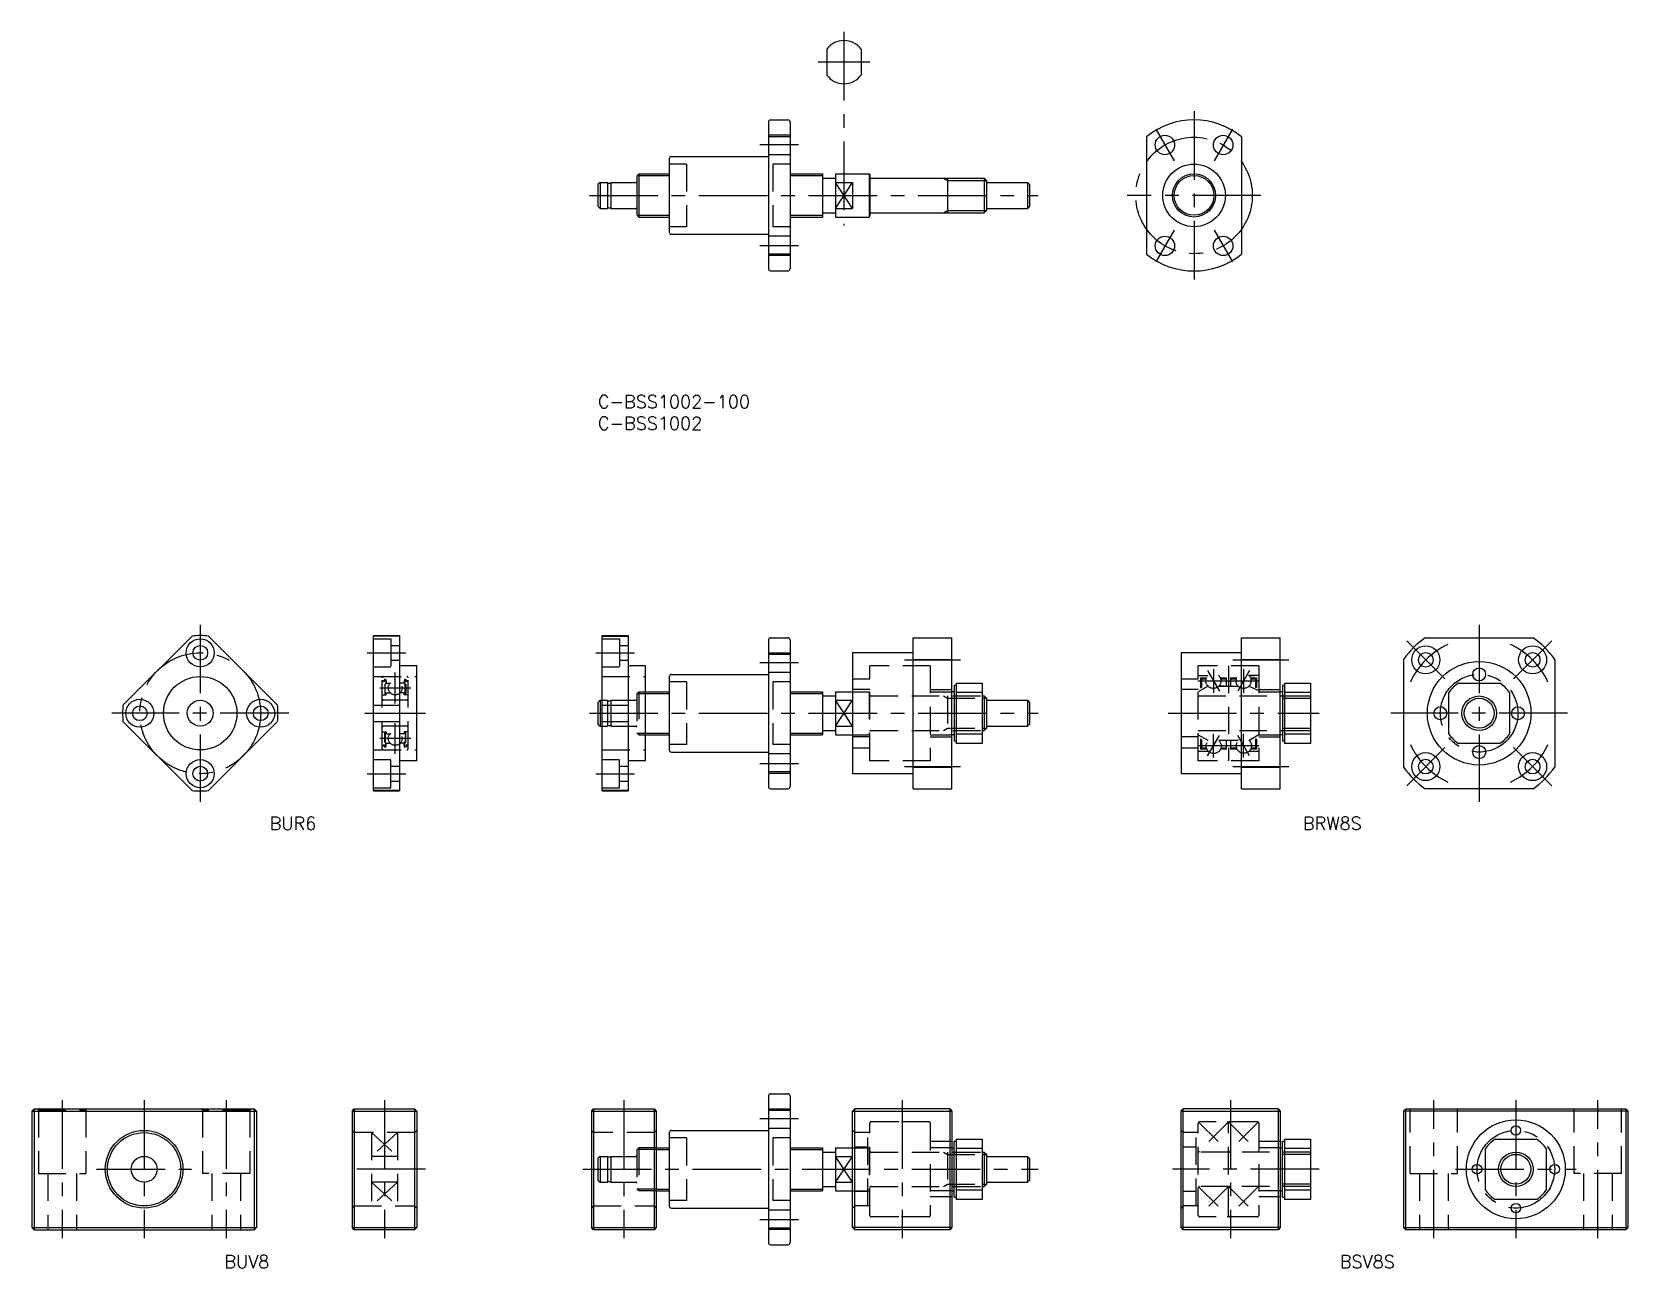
# Model space of a CAD drawing. Extents: x -131 to 239, y -202 to 84.
import ezdxf

# ---------------------------------------------------------------- set-up
doc = ezdxf.new("R2010")
doc.units = 0
doc.header["$LTSCALE"] = 0.5
doc.linetypes.add('CENTER', pattern=[50.8, 31.75, -6.35, 6.35, -6.35])
doc.linetypes.add('DASHED', pattern=[19.05, 12.7, -6.35])
doc.layers.get('0').update_dxf_attribs({"linetype": 'CONTINUOUS'})
doc.layers.add('CENTER', color=1, linetype='CENTER')
doc.styles.get("Standard").update_dxf_attribs({"font": 'txt.shx', "height": 3, "bigfont": 'bigfont.shx'})

# ---------------------------------------------------------------- blocks, each defined once
blk = doc.blocks.new('*U33')
at = {"color": 7, "linetype": 'CONTINUOUS'}
blk.add_text('C-BSS1002-100', height=3, dxfattribs=at).set_placement((0, -3))
blk = doc.blocks.new('*U34')
at = {"color": 7, "linetype": 'CONTINUOUS'}
blk.add_text('C-BSS1002', height=3, dxfattribs=at).set_placement((0, -8))
blk = doc.blocks.new('*U35')
at = {"color": 7, "linetype": 'CONTINUOUS'}
blk.add_text('BUR6', height=3, dxfattribs=at).set_placement((-76.06, -100.74))
blk = doc.blocks.new('*U36')
at = {"color": 7, "linetype": 'CONTINUOUS'}
blk.add_text('BRW8S', height=3, dxfattribs=at).set_placement((163.34, -100.74))
blk = doc.blocks.new('*U37')
at = {"color": 7, "linetype": 'CONTINUOUS'}
blk.add_text('BUV8', height=3, dxfattribs=at).set_placement((-86.56, -202.28))
blk = doc.blocks.new('*U38')
at = {"color": 7, "linetype": 'CONTINUOUS'}
blk.add_text('BSV8S', height=3, dxfattribs=at).set_placement((171.89, -202.28))

msp = doc.modelspace()

# ---------------------------------------------------------------- linework, layer by layer
at = {"color": 7, "linetype": 'CONTINUOUS'}
for p, q in [((53, 80.2), (53, 74.2)), ((61, 80.2), (61, 74.2)), ((39.5, 63.3), (39.5, 29.3)), ((40, 63.8), (44, 63.8)), ((44.5, 63.3), (44.5, 29.3)), ((44.5, 59.91), (39.5, 59.91)), ((127.11, 59.91), (127.11, 32.69)), ((149.11, 59.91), (149.11, 32.69)), ((16.5, 54.8), (16.5, 37.8)), ((17, 55.3), (39.5, 55.3)), ((0.5, 49.3), (0, 48.8)), ((0, 48.8), (0, 43.8)), ((0.5, 49.3), (2.2, 49.3)), ((0.5, 49.3), (0.5, 43.3)), ((2.2, 49.3), (2.2, 43.3)), ((2.2, 49.15), (3, 49.15)), ((3, 49.3), (8.8, 49.3)), ((3, 49.3), (3, 43.3)), ((9.5, 51.3), (9, 50.8)), ((9, 50.8), (9, 41.8)), ((9.5, 51.3), (16.5, 51.3)), ((9.5, 51.3), (9.5, 41.3)), ((44.5, 51.3), (52, 51.3)), ((52, 51.3), (52, 41.3)), ((52, 50.3), (55, 50.3)), ((55, 51.3), (62.8, 51.3)), ((55, 51.3), (55, 41.3)), ((55, 49.3), (59, 49.3)), ((59, 49.3), (59, 43.3)), ((62.8, 51.3), (62.8, 41.3)), ((62.8, 51.3), (63, 51.1)), ((63, 51.1), (63, 41.5)), ((63.2, 50.3), (89.5, 50.3)), ((81, 50.3), (81, 42.3)), ((89.5, 50.3), (90, 49.8)), ((89.5, 50.3), (89.5, 42.3)), ((90, 49.8), (90, 42.8)), ((90, 49.3), (99.5, 49.3)), ((99.5, 49.3), (99.5, 43.3)), ((99.5, 49.3), (100, 48.8)), ((100, 48.8), (100, 43.8)), ((0, 43.8), (0.5, 43.3)), ((0.5, 43.3), (2.2, 43.3)), ((2.2, 43.45), (3, 43.45)), ((3, 43.3), (8.8, 43.3)), ((9, 41.8), (9.5, 41.3)), ((9.5, 41.3), (16.5, 41.3)), ((44.5, 41.3), (52, 41.3)), ((52, 42.3), (55, 42.3)), ((55, 43.3), (59, 43.3)), ((55, 41.3), (62.8, 41.3)), ((62.8, 41.3), (63, 41.5)), ((63.2, 42.3), (89.5, 42.3)), ((90, 42.8), (89.5, 42.3)), ((90, 43.3), (99.5, 43.3)), ((100, 43.8), (99.5, 43.3)), ((17, 37.3), (39.5, 37.3)), ((44.5, 32.69), (39.5, 32.69)), ((40, 28.8), (44, 28.8)), ((-94.05, -55.8), (-110.05, -71.8)), ((-90.25, -55.8), (-74.25, -71.8)), ((-51.98, -91.7), (-51.98, -55.7)), ((-51.98, -55.7), (-45.98, -55.7)), ((-45.98, -55.8), (-51.98, -55.8)), ((-45.98, -55.7), (-45.98, -91.7)), ((1, -91.7), (1, -55.7)), ((1, -55.7), (7, -55.7)), ((1, -55.8), (7, -55.8)), ((1, -55.8), (7, -55.8)), ((7, -55.7), (7, -91.7)), ((39.5, -56.7), (39.5, -90.7)), ((40, -56.2), (44, -56.2)), ((44.5, -56.7), (44.5, -90.7)), ((73, -91.2), (73, -56.2)), ((73, -56.2), (82, -56.2)), ((82, -91.2), (82, -56.2)), ((149.09, -91.2), (149.09, -56.2)), ((149.09, -56.2), (158.09, -56.2)), ((158.09, -91.2), (158.09, -56.2)), ((191.68, -56.2), (216.66, -56.2)), ((-41.98, -62.7), (-45.98, -62.7)), ((-41.98, -84.7), (-41.98, -62.7)), ((11, -62.7), (7, -62.7)), ((11, -84.7), (11, -62.7)), ((44.5, -60.09), (39.5, -60.09)), ((73, -59.7), (59, -59.7)), ((59, -59.7), (59, -87.7)), ((73, -61.21), (82, -61.21)), ((149.09, -59.7), (135.09, -59.7)), ((135.09, -59.7), (135.09, -87.7)), ((149.09, -61.21), (158.09, -61.21)), ((186.67, -61.21), (186.67, -86.19)), ((221.67, -61.21), (221.67, -86.19)), ((16.5, -65.2), (16.5, -82.2)), ((17, -64.7), (39.5, -64.7)), ((11, -68.7), (16.5, -68.7)), ((44.5, -68.7), (52, -68.7)), ((52, -68.7), (52, -78.7)), ((52, -69.7), (55, -69.7)), ((55, -68.7), (59, -68.7)), ((55, -68.7), (55, -78.7)), ((82.5, -68.7), (82, -68.7)), ((82.5, -67.2), (82.5, -80.2)), ((82.5, -67.2), (83, -67.2)), ((83, -66.7), (83, -80.7)), ((83, -66.7), (89, -66.7)), ((89, -68.88), (83, -68.88)), ((89, -66.7), (89, -80.7)), ((89, -69.7), (89.5, -69.7)), ((89.5, -69.7), (90, -70.2)), ((89.5, -69.7), (89.5, -77.7)), ((90, -70.2), (90, -77.2)), ((158.59, -68.7), (158.09, -68.7)), ((158.59, -67.2), (158.59, -80.2)), ((158.59, -67.2), (159.09, -67.2)), ((159.09, -66.7), (165.09, -66.7)), ((159.09, -66.7), (159.09, -80.7)), ((165.09, -68.88), (159.09, -68.88)), ((165.09, -66.7), (165.09, -80.7)), ((197.17, -78.52), (197.17, -68.88)), ((199.35, -66.7), (209, -66.7)), ((211.17, -68.88), (211.17, -78.52)), ((-51.98, -71.8), (-45.98, -71.8)), ((0.5, -70.7), (0, -71.2)), ((0, -71.2), (0, -76.2)), ((0.5, -70.7), (1, -70.7)), ((0.5, -70.7), (0.5, -76.7)), ((1, -71.8), (7, -71.8)), ((55, -70.7), (59, -70.7)), ((90, -70.7), (99.5, -70.7)), ((99.5, -70.7), (99.5, -76.7)), ((99.5, -70.7), (100, -71.2)), ((100, -71.2), (100, -76.2)), ((-94.05, -91.6), (-110.05, -75.6)), ((-74.25, -75.6), (-90.25, -91.6)), ((-51.98, -75.6), (-45.98, -75.6)), ((0, -76.2), (0.5, -76.7)), ((0.5, -76.7), (1, -76.7)), ((1, -75.6), (7, -75.6)), ((55, -76.7), (59, -76.7)), ((90, -77.2), (89.5, -77.7)), ((90, -76.7), (99.5, -76.7)), ((100, -76.2), (99.5, -76.7)), ((11, -78.7), (16.5, -78.7)), ((44.5, -78.7), (52, -78.7)), ((52, -77.7), (55, -77.7)), ((55, -78.7), (59, -78.7)), ((82.5, -78.7), (82, -78.7)), ((83, -80.2), (82.5, -80.2)), ((89, -78.52), (83, -78.52)), ((89, -80.7), (83, -80.7)), ((89, -77.7), (89.5, -77.7)), ((158.59, -78.7), (158.09, -78.7)), ((159.09, -80.2), (158.59, -80.2)), ((165.09, -78.52), (159.09, -78.52)), ((165.09, -80.7), (159.09, -80.7)), ((209, -80.7), (199.35, -80.7)), ((-41.98, -84.7), (-45.98, -84.7)), ((11, -84.7), (7, -84.7)), ((17, -82.7), (39.5, -82.7)), ((44.5, -87.31), (39.5, -87.31)), ((73, -87.7), (59, -87.7)), ((73, -86.19), (82, -86.19)), ((149.09, -87.7), (135.09, -87.7)), ((149.09, -86.19), (158.09, -86.19)), ((-45.98, -91.6), (-51.98, -91.6)), ((-51.98, -91.7), (-45.98, -91.7)), ((1, -91.6), (7, -91.6)), ((7, -91.6), (1, -91.6)), ((1, -91.7), (7, -91.7)), ((40, -91.2), (44, -91.2)), ((73, -91.2), (82, -91.2)), ((149.09, -91.2), (158.09, -91.2)), ((216.66, -91.2), (191.68, -91.2)), ((39.5, -162.38), (39.5, -196.38)), ((40, -161.88), (44, -161.88)), ((44.5, -162.38), (44.5, -196.38)), ((-130.65, -165.38), (-131.15, -165.88)), ((-131.15, -165.88), (-131.15, -192.88)), ((-131.15, -165.88), (-79.15, -165.88)), ((-130.65, -165.38), (-79.65, -165.38)), ((-130.65, -165.38), (-130.65, -193.38)), ((-79.65, -165.38), (-79.15, -165.88)), ((-79.65, -165.38), (-79.65, -193.38)), ((-79.15, -165.88), (-79.15, -192.88)), ((-56.98, -165.88), (-56.48, -165.38)), ((-56.98, -165.88), (-56.98, -192.88)), ((-56.98, -165.88), (-41.98, -165.88)), ((-56.48, -165.38), (-42.48, -165.38)), ((-56.48, -165.38), (-56.48, -193.38)), ((-42.48, -165.38), (-41.98, -165.88)), ((-42.48, -165.38), (-42.48, -193.38)), ((-41.98, -165.88), (-41.98, -192.88)), ((-1.5, -165.88), (-1, -165.38)), ((-1.5, -165.88), (-1.5, -192.88)), ((-1.5, -165.88), (13.5, -165.88)), ((-1, -165.38), (13, -165.38)), ((-1, -165.38), (-1, -193.38)), ((13, -165.38), (13.5, -165.88)), ((13, -165.38), (13, -193.38)), ((13.5, -165.88), (13.5, -192.88)), ((44.5, -165.77), (39.5, -165.77)), ((59, -165.88), (59.5, -165.38)), ((59, -192.88), (59, -165.88)), ((59, -165.88), (82, -165.88)), ((81.5, -165.38), (59.5, -165.38)), ((59.5, -193.38), (59.5, -165.38)), ((81.5, -165.38), (82, -165.88)), ((81.5, -165.38), (81.5, -193.38)), ((82, -165.88), (82, -192.88)), ((135.09, -165.88), (135.59, -165.38)), ((135.09, -192.88), (135.09, -165.88)), ((135.09, -165.88), (158.09, -165.88)), ((157.59, -165.38), (135.59, -165.38)), ((135.59, -193.38), (135.59, -165.38)), ((157.59, -165.38), (158.09, -165.88)), ((157.59, -165.38), (157.59, -193.38)), ((158.09, -165.88), (158.09, -192.88)), ((186.67, -165.88), (187.17, -165.38)), ((238.67, -165.88), (186.67, -165.88)), ((186.67, -165.88), (186.67, -192.88)), ((187.17, -165.38), (238.17, -165.38)), ((187.17, -193.38), (187.17, -165.38)), ((238.17, -165.38), (238.17, -193.38)), ((238.67, -165.88), (238.17, -165.38)), ((238.67, -192.88), (238.67, -165.88)), ((16.5, -170.88), (16.5, -187.88)), ((17, -170.38), (39.5, -170.38)), ((82.5, -185.88), (82.5, -172.88)), ((82.5, -172.88), (83, -172.88)), ((83, -172.38), (89, -172.38)), ((83, -172.38), (83, -186.38)), ((89, -172.38), (89, -186.38)), ((158.59, -185.88), (158.59, -172.88)), ((158.59, -172.88), (159.09, -172.88)), ((159.09, -172.38), (165.09, -172.38)), ((159.09, -172.38), (159.09, -186.38)), ((165.09, -172.38), (165.09, -186.38)), ((207.85, -172.38), (217.5, -172.38)), ((13.5, -174.38), (16.5, -174.38)), ((44.5, -174.38), (52, -174.38)), ((52, -174.38), (52, -184.38)), ((52, -175.38), (55, -175.38)), ((55, -174.38), (59, -174.38)), ((55, -174.38), (55, -184.38)), ((55, -176.38), (59, -176.38)), ((82, -174.38), (82.5, -174.38)), ((89, -174.56), (83, -174.56)), ((89, -175.38), (89.5, -175.38)), ((89.5, -175.38), (90, -175.88)), ((89.5, -175.38), (89.5, -183.38)), ((90, -175.88), (90, -182.88)), ((90, -176.38), (99.5, -176.38)), ((99.5, -176.38), (99.5, -182.38)), ((99.5, -176.38), (100, -176.88)), ((100, -176.88), (100, -181.88)), ((158.09, -174.38), (158.59, -174.38)), ((165.09, -174.56), (159.09, -174.56)), ((205.67, -184.21), (205.67, -174.56)), ((219.67, -174.56), (219.67, -184.21)), ((13.5, -184.38), (16.5, -184.38)), ((44.5, -184.38), (52, -184.38)), ((52, -183.38), (55, -183.38)), ((55, -182.38), (59, -182.38)), ((55, -184.38), (59, -184.38)), ((82, -184.38), (82.5, -184.38)), ((89, -184.21), (83, -184.21)), ((89, -183.38), (89.5, -183.38)), ((90, -182.88), (89.5, -183.38)), ((90, -182.38), (99.5, -182.38)), ((100, -181.88), (99.5, -182.38)), ((158.09, -184.38), (158.59, -184.38)), ((165.09, -184.21), (159.09, -184.21)), ((17, -188.38), (39.5, -188.38)), ((82.5, -185.88), (83, -185.88)), ((89, -186.38), (83, -186.38)), ((158.59, -185.88), (159.09, -185.88)), ((165.09, -186.38), (159.09, -186.38)), ((217.5, -186.38), (207.85, -186.38)), ((-131.15, -192.88), (-130.65, -193.38)), ((-131.15, -192.88), (-79.15, -192.88)), ((-130.65, -193.38), (-79.65, -193.38)), ((-79.15, -192.88), (-79.65, -193.38)), ((-56.48, -193.38), (-56.98, -192.88)), ((-56.98, -192.88), (-41.98, -192.88)), ((-42.48, -193.38), (-56.48, -193.38)), ((-41.98, -192.88), (-42.48, -193.38)), ((-1, -193.38), (-1.5, -192.88)), ((-1.5, -192.88), (13.5, -192.88)), ((13, -193.38), (-1, -193.38)), ((13.5, -192.88), (13, -193.38)), ((44.5, -193), (39.5, -193)), ((59.5, -193.38), (59, -192.88)), ((82, -192.88), (59, -192.88)), ((81.5, -193.38), (59.5, -193.38)), ((82, -192.88), (81.5, -193.38)), ((135.59, -193.38), (135.09, -192.88)), ((158.09, -192.88), (135.09, -192.88)), ((157.59, -193.38), (135.59, -193.38)), ((158.09, -192.88), (157.59, -193.38)), ((186.67, -192.88), (238.67, -192.88)), ((186.67, -192.88), (187.17, -193.38)), ((238.17, -193.38), (187.17, -193.38)), ((238.17, -193.38), (238.67, -192.88)), ((40, -196.88), (44, -196.88))]:
    msp.add_line(p, q, dxfattribs=at)
at = {"color": 3, "linetype": 'DASHED'}
for p, q in [((44.5, 60.24), (39.5, 60.24)), ((44.5, 55.74), (39.5, 55.74)), ((20.5, 53.55), (16.5, 53.55)), ((20.5, 53.55), (20.5, 39.05)), ((44.5, 53.55), (40.5, 53.55)), ((40.5, 53.55), (40.5, 39.05)), ((20.5, 39.05), (16.5, 39.05)), ((44.5, 39.05), (40.5, 39.05)), ((44.5, 36.86), (39.5, 36.86)), ((44.5, 32.36), (39.5, 32.36)), ((-51.98, -56.45), (-47.98, -56.45)), ((-47.98, -56.45), (-47.98, -62.95)), ((-47.98, -58), (-45.98, -58)), ((1, -56.45), (5, -56.45)), ((5, -56.45), (5, -62.95)), ((5, -58), (7, -58)), ((-47.98, -61.4), (-45.98, -61.4)), ((5, -61.4), (7, -61.4)), ((44.5, -59.76), (39.5, -59.76)), ((63, -84.7), (63, -62.7)), ((77, -62.7), (63, -62.7)), ((77, -62.7), (77, -84.7)), ((139.09, -84.7), (139.09, -62.7)), ((153.09, -62.7), (139.09, -62.7)), ((146.09, -62.7), (146.09, -84.7)), ((146.09, -62.7), (146.09, -84.7)), ((153.09, -62.7), (153.09, -84.7)), ((-51.98, -62.95), (-47.98, -62.95)), ((-51.98, -65.2), (-41.98, -65.2)), ((-49.98, -81.9), (-49.98, -65.5)), ((-49.98, -66.1), (-49.88, -66.2)), ((-49.88, -66.2), (-49.66, -66.2)), ((-49.66, -66.2), (-49.56, -66.03)), ((-49.62, -66.37), (-49.51, -66.43)), ((-49.55, -66.26), (-49.45, -66.09)), ((-49.45, -66.32), (-49.55, -66.26)), ((-49.51, -66.43), (-49.45, -66.32)), ((-49.16, -66.17), (-49.16, -66.75)), ((-49.04, -66.17), (-49.04, -66.8)), ((-44.92, -66.17), (-44.92, -66.8)), ((-44.79, -66.17), (-44.79, -66.75)), ((-44.51, -66.32), (-44.4, -66.26)), ((-44.45, -66.43), (-44.51, -66.32)), ((-44.4, -66.26), (-44.5, -66.09)), ((-44.34, -66.37), (-44.45, -66.43)), ((-44.29, -66.2), (-44.39, -66.03)), ((-44.08, -66.2), (-44.29, -66.2)), ((-43.98, -66.1), (-44.08, -66.2)), ((-43.98, -81.9), (-43.98, -65.5)), ((1, -62.95), (5, -62.95)), ((1, -65.2), (11, -65.2)), ((20.5, -66.45), (16.5, -66.45)), ((20.5, -66.45), (20.5, -80.95)), ((44.5, -64.26), (39.5, -64.26)), ((44.5, -66.45), (40.5, -66.45)), ((40.5, -66.45), (40.5, -80.95)), ((59, -65.7), (63, -65.7)), ((135.09, -65.7), (139.09, -65.7)), ((139.09, -64.95), (141.37, -64.95)), ((139.59, -65.47), (139.59, -67.7)), ((139.59, -65.47), (141, -65.47)), ((139.59, -65.47), (141, -65.47)), ((139.84, -65.71), (139.84, -67.7)), ((139.84, -65.71), (140.91, -65.71)), ((141.01, -65.46), (141.05, -65.46)), ((144.18, -65.47), (145.59, -65.47)), ((144.27, -65.72), (145.59, -65.72)), ((145.59, -65.47), (145.59, -67.45)), ((146.59, -65.47), (146.59, -67.45)), ((146.59, -65.47), (148, -65.47)), ((146.59, -65.72), (147.91, -65.72)), ((153.09, -64.95), (150.82, -64.95)), ((150.82, -64.95), (152.09, -64.95)), ((151.18, -65.47), (152.59, -65.47)), ((151.27, -65.72), (152.34, -65.72)), ((152.34, -65.71), (152.34, -67.7)), ((152.59, -65.47), (152.59, -67.7)), ((-49.98, -69.5), (-49.88, -69.4)), ((-49.88, -69.4), (-49.04, -69.4)), ((-49.16, -66.75), (-49.41, -67)), ((-49.41, -67), (-49.41, -69.05)), ((-49.04, -66.8), (-49.29, -67.05)), ((-49.29, -69.05), (-49.29, -67.05)), ((-49.1, -69.05), (-49.29, -69.05)), ((-49.29, -69.18), (-49.1, -69.18)), ((-49.1, -69.18), (-49.1, -69.05)), ((-49.04, -66.65), (-48.94, -66.75)), ((-49.04, -69.05), (-48.94, -68.95)), ((-49.04, -69.4), (-49.04, -69.05)), ((-48.94, -66.75), (-48.12, -66.75)), ((-48.94, -68.95), (-48.12, -68.95)), ((-45.02, -66.75), (-45.83, -66.75)), ((-45.02, -68.95), (-45.83, -68.95)), ((-44.92, -66.65), (-45.02, -66.75)), ((-44.92, -69.05), (-45.02, -68.95)), ((-44.92, -66.8), (-44.67, -67.05)), ((-44.92, -69.4), (-44.92, -69.05)), ((-44.08, -69.4), (-44.92, -69.4)), ((-44.86, -69.18), (-44.86, -69.05)), ((-44.86, -69.05), (-44.67, -69.05)), ((-44.67, -69.18), (-44.86, -69.18)), ((-44.79, -66.75), (-44.54, -67)), ((-44.67, -69.05), (-44.67, -67.05)), ((-44.54, -67), (-44.54, -69.05)), ((-43.98, -69.5), (-44.08, -69.4)), ((9.5, -68.7), (9, -69.2)), ((9, -69.2), (9, -78.2)), ((9.1, -69.09), (11, -69.09)), ((9.5, -68.7), (9.5, -78.7)), ((9.5, -68.7), (11, -68.7)), ((63, -68.2), (59, -68.2)), ((59, -68.7), (62.8, -68.7)), ((62.8, -68.7), (62.8, -78.7)), ((62.8, -68.7), (63, -68.9)), ((63.2, -69.7), (89, -69.7)), ((77, -68.2), (82, -68.2)), ((77, -68.7), (82, -68.7)), ((80.06, -69.7), (81, -70.24)), ((81, -69.7), (81, -77.7)), ((81, -70.24), (89, -70.24)), ((139.09, -68.2), (135.09, -68.2)), ((141.37, -67.45), (139.09, -68.76)), ((139.09, -69.7), (158.59, -69.7)), ((139.59, -67.7), (139.84, -67.7)), ((143.82, -67.45), (146.09, -67.45)), ((145.09, -67.45), (143.82, -67.45)), ((146.09, -67.45), (148.37, -67.45)), ((150.82, -67.45), (153.09, -68.41)), ((152.59, -67.7), (152.34, -67.7)), ((153.09, -68.2), (158.09, -68.2)), ((153.09, -68.7), (158.09, -68.7)), ((158.59, -69.7), (165.09, -69.7)), ((158.59, -70.24), (165.09, -70.24)), ((-44.28, -70.7), (-49.68, -70.7)), ((-46.98, -70.7), (-46.98, -70.7)), ((-45.63, -70.7), (-45.63, -70.7)), ((1, -70.7), (2.2, -70.7)), ((2.2, -70.7), (2.2, -76.7)), ((2.2, -70.85), (3, -70.85)), ((3, -70.7), (8.8, -70.7)), ((3, -70.7), (3, -76.7)), ((-44.28, -76.7), (-49.68, -76.7)), ((1, -76.7), (2.2, -76.7)), ((2.2, -76.55), (3, -76.55)), ((3, -76.7), (8.8, -76.7)), ((80.06, -77.7), (81, -77.16)), ((81, -77.16), (89, -77.16)), ((158.59, -77.16), (165.09, -77.16)), ((-49.98, -77.9), (-49.88, -78)), ((-49.98, -81.3), (-49.88, -81.2)), ((-49.88, -78), (-49.04, -78)), ((-49.88, -81.2), (-49.66, -81.2)), ((-49.66, -81.2), (-49.56, -81.37)), ((-49.62, -81.03), (-49.51, -80.96)), ((-49.45, -81.07), (-49.55, -81.14)), ((-49.55, -81.14), (-49.45, -81.31)), ((-49.51, -80.96), (-49.45, -81.07)), ((-49.41, -80.4), (-49.41, -78.34)), ((-49.16, -80.65), (-49.41, -80.4)), ((-49.29, -78.22), (-49.1, -78.22)), ((-49.1, -78.34), (-49.29, -78.34)), ((-49.29, -78.34), (-49.29, -80.35)), ((-49.04, -80.6), (-49.29, -80.35)), ((-49.16, -81.23), (-49.16, -80.65)), ((-49.1, -78.22), (-49.1, -78.34)), ((-49.04, -78), (-49.04, -78.35)), ((-49.04, -78.35), (-48.94, -78.45)), ((-49.04, -81.23), (-49.04, -80.6)), ((-49.04, -80.75), (-48.94, -80.65)), ((-48.94, -78.45), (-48.12, -78.45)), ((-48.94, -80.65), (-48.12, -80.65)), ((-45.02, -78.45), (-45.83, -78.45)), ((-45.02, -80.65), (-45.83, -80.65)), ((-44.92, -78.35), (-45.02, -78.45)), ((-44.92, -80.75), (-45.02, -80.65)), ((-44.92, -78), (-44.92, -78.35)), ((-44.08, -78), (-44.92, -78)), ((-44.92, -80.6), (-44.67, -80.35)), ((-44.92, -81.23), (-44.92, -80.6)), ((-44.86, -78.22), (-44.86, -78.34)), ((-44.67, -78.22), (-44.86, -78.22)), ((-44.86, -78.34), (-44.67, -78.34)), ((-44.79, -80.65), (-44.54, -80.4)), ((-44.79, -81.23), (-44.79, -80.65)), ((-44.67, -78.34), (-44.67, -80.35)), ((-44.54, -80.4), (-44.54, -78.34)), ((-44.45, -80.96), (-44.51, -81.07)), ((-44.51, -81.07), (-44.4, -81.14)), ((-44.4, -81.14), (-44.5, -81.31)), ((-44.34, -81.03), (-44.45, -80.96)), ((-44.29, -81.2), (-44.39, -81.37)), ((-44.08, -81.2), (-44.29, -81.2)), ((-43.98, -77.9), (-44.08, -78)), ((-43.98, -81.3), (-44.08, -81.2)), ((9, -78.2), (9.5, -78.7)), ((9.1, -78.3), (11, -78.3)), ((9.5, -78.7), (11, -78.7)), ((20.5, -80.95), (16.5, -80.95)), ((44.5, -80.95), (40.5, -80.95)), ((59, -78.7), (62.8, -78.7)), ((63, -79.2), (59, -79.2)), ((62.8, -78.7), (63, -78.5)), ((63.2, -77.7), (89, -77.7)), ((77, -78.7), (82, -78.7)), ((77, -79.2), (82, -79.2)), ((139.09, -79.2), (135.09, -79.2)), ((139.09, -77.7), (158.59, -77.7)), ((141.42, -80.05), (139.14, -78.76)), ((139.59, -79.82), (139.59, -82.05)), ((139.84, -79.82), (139.59, -79.82)), ((139.84, -79.82), (139.84, -81.8)), ((148.38, -80.03), (143.87, -80.03)), ((145.59, -80.03), (145.59, -82.05)), ((146.59, -80.03), (146.59, -82.05)), ((150.87, -79.97), (153.09, -78.66)), ((152.34, -79.71), (152.34, -81.8)), ((152.59, -79.71), (152.34, -79.71)), ((152.59, -79.71), (152.59, -82.05)), ((153.09, -78.7), (158.09, -78.7)), ((153.09, -79.2), (158.09, -79.2)), ((158.59, -77.7), (165.09, -77.7)), ((-51.98, -82.2), (-41.98, -82.2)), ((-51.98, -84.45), (-47.98, -84.45)), ((-47.98, -90.95), (-47.98, -84.45)), ((1, -82.2), (11, -82.2)), ((1, -84.45), (5, -84.45)), ((5, -90.95), (5, -84.45)), ((44.5, -83.14), (39.5, -83.14)), ((59, -81.7), (63, -81.7)), ((77, -84.7), (63, -84.7)), ((135.09, -81.7), (139.09, -81.7)), ((141.43, -82.54), (139.09, -82.54)), ((153.09, -84.7), (139.09, -84.7)), ((141.08, -82.05), (139.59, -82.05)), ((140.99, -81.8), (139.84, -81.8)), ((145.59, -82.05), (144.24, -82.05)), ((145.59, -81.8), (144.33, -81.8)), ((148.01, -81.8), (146.59, -81.8)), ((148.12, -82.05), (146.59, -82.05)), ((153.09, -82.54), (150.82, -82.54)), ((152.59, -82.05), (151.2, -82.05)), ((152.34, -81.8), (151.31, -81.8)), ((-47.98, -86), (-45.98, -86)), ((5, -86), (7, -86)), ((44.5, -87.64), (39.5, -87.64)), ((-51.98, -90.95), (-47.98, -90.95)), ((-47.98, -89.4), (-45.98, -89.4)), ((1, -90.95), (5, -90.95)), ((5, -89.4), (7, -89.4)), ((-129.95, -165.38), (-129.65, -165.68)), ((-129.65, -165.68), (-129.65, -180.38)), ((-129.65, -165.68), (-118.65, -165.68)), ((-118.35, -165.38), (-118.65, -165.68)), ((-118.65, -165.68), (-118.65, -180.38)), ((-91.95, -165.38), (-91.65, -165.68)), ((-91.65, -165.68), (-91.65, -180.38)), ((-80.65, -165.68), (-91.65, -165.68)), ((-80.35, -165.38), (-80.65, -165.68)), ((-80.65, -165.68), (-80.65, -180.38)), ((44.5, -165.44), (39.5, -165.44)), ((188.17, -180.38), (188.17, -165.38)), ((199.17, -180.38), (199.17, -165.38)), ((226.17, -180.38), (226.17, -165.38)), ((237.17, -180.38), (237.17, -165.38)), ((44.5, -169.94), (39.5, -169.94)), ((63, -190.08), (63, -168.68)), ((69.7, -168.38), (63.3, -168.38)), ((76.7, -168.38), (70.3, -168.38)), ((77, -168.68), (77, -190.08)), ((139.09, -190.08), (139.09, -168.68)), ((139.18, -168.47), (146, -175.3)), ((146, -168.47), (139.18, -175.3)), ((152.79, -168.38), (139.39, -168.38)), ((146.09, -190.08), (146.09, -168.68)), ((153, -168.47), (146.18, -175.3)), ((146.18, -168.47), (153, -175.3)), ((153.09, -168.68), (153.09, -190.08)), ((-56.48, -170.88), (-56.98, -170.38)), ((-42.48, -170.88), (-56.48, -170.88)), ((-52.48, -170.88), (-52.48, -187.88)), ((-52.48, -170.88), (-46.48, -176.38)), ((-46.48, -170.88), (-52.48, -176.38)), ((-46.48, -170.88), (-46.48, -187.88)), ((-42.48, -170.88), (-41.98, -170.38)), ((-1, -170.88), (-1.5, -170.38)), ((13, -170.88), (-1, -170.88)), ((13, -170.88), (13.5, -170.38)), ((20.5, -172.13), (16.5, -172.13)), ((20.5, -172.13), (20.5, -186.63)), ((44.5, -172.13), (40.5, -172.13)), ((40.5, -172.13), (40.5, -186.63)), ((59.5, -170.88), (59, -170.38)), ((63, -170.88), (59.5, -170.88)), ((59.5, -187.88), (59.5, -170.88)), ((62.5, -187.88), (62.5, -170.88)), ((82, -172.98), (77, -172.98)), ((135.59, -170.88), (135.09, -170.38)), ((139.09, -170.88), (135.59, -170.88)), ((138.59, -187.88), (138.59, -170.88)), ((158.09, -172.98), (153.09, -172.98)), ((-46.48, -176.38), (-52.48, -176.38)), ((0.5, -176.38), (0, -176.88)), ((0, -176.88), (0, -181.88)), ((0.5, -176.38), (2.2, -176.38)), ((0.5, -176.38), (0.5, -182.38)), ((2.2, -176.38), (2.2, -182.38)), ((2.2, -176.53), (3, -176.53)), ((3, -176.38), (8.8, -176.38)), ((3, -176.38), (3, -182.38)), ((9.5, -174.38), (9, -174.88)), ((9, -174.88), (9, -183.88)), ((13.5, -174.78), (9.1, -174.78)), ((9.5, -174.38), (9.5, -184.38)), ((13.5, -174.38), (9.5, -174.38)), ((59, -174.38), (62.8, -174.38)), ((62.5, -174.23), (59.5, -174.23)), ((62.8, -174.38), (62.8, -184.38)), ((62.8, -174.38), (63, -174.58)), ((63.2, -175.38), (89, -175.38)), ((82, -174.38), (77, -174.38)), ((80.06, -175.38), (81, -175.93)), ((81, -175.38), (81, -183.38)), ((81, -175.93), (89, -175.93)), ((138.59, -174.23), (135.59, -174.23)), ((165.09, -175.38), (139.39, -175.38)), ((158.09, -174.38), (153.09, -174.38)), ((165.09, -175.93), (158.59, -175.93)), ((-129.65, -180.38), (-118.65, -180.38)), ((-127.45, -180.38), (-127.45, -193.38)), ((-120.85, -180.38), (-120.85, -193.38)), ((-80.65, -180.38), (-91.65, -180.38)), ((-89.45, -180.38), (-89.45, -193.38)), ((-82.85, -180.38), (-82.85, -193.38)), ((188.17, -180.38), (199.17, -180.38)), ((190.37, -180.38), (190.37, -193.38)), ((196.97, -180.38), (196.97, -193.38)), ((237.17, -180.38), (226.17, -180.38)), ((228.37, -180.38), (228.37, -193.38)), ((234.97, -180.38), (234.97, -193.38)), ((-46.48, -182.38), (-52.48, -182.38)), ((-52.48, -182.38), (-46.48, -187.88)), ((-46.48, -182.38), (-52.48, -187.88)), ((0, -181.88), (0.5, -182.38)), ((0.5, -182.38), (2.2, -182.38)), ((2.2, -182.23), (3, -182.23)), ((3, -182.38), (8.8, -182.38)), ((9, -183.88), (9.5, -184.38)), ((13.5, -183.99), (9.1, -183.99)), ((13.5, -184.38), (9.5, -184.38)), ((59, -184.38), (62.8, -184.38)), ((62.5, -184.53), (59.5, -184.53)), ((62.8, -184.38), (63, -184.18)), ((63.2, -183.38), (89, -183.38)), ((82, -184.38), (77, -184.38)), ((80.06, -183.38), (81, -182.84)), ((81, -182.84), (89, -182.84)), ((138.59, -184.53), (135.59, -184.53)), ((139.18, -183.47), (146, -190.3)), ((146, -183.47), (139.18, -190.3)), ((165.09, -183.38), (139.39, -183.38)), ((153, -183.47), (146.18, -190.3)), ((146.18, -183.47), (153, -190.3)), ((158.09, -184.38), (153.09, -184.38)), ((165.09, -182.84), (158.59, -182.84)), ((-56.48, -187.88), (-56.98, -188.38)), ((-56.48, -187.88), (-42.48, -187.88)), ((-42.48, -187.88), (-41.98, -188.38)), ((-1, -187.88), (-1.5, -188.38)), ((-1, -187.88), (13, -187.88)), ((13, -187.88), (13.5, -188.38)), ((20.5, -186.63), (16.5, -186.63)), ((44.5, -186.63), (40.5, -186.63)), ((59.5, -187.88), (59, -188.38)), ((63, -187.88), (59.5, -187.88)), ((82, -185.78), (77, -185.78)), ((135.59, -187.88), (135.09, -188.38)), ((139.09, -187.88), (135.59, -187.88)), ((158.09, -185.78), (153.09, -185.78)), ((44.5, -188.83), (39.5, -188.83)), ((69.7, -190.38), (63.3, -190.38)), ((76.7, -190.38), (70.3, -190.38)), ((152.79, -190.38), (139.39, -190.38)), ((44.5, -193.33), (39.5, -193.33))]:
    msp.add_line(p, q, dxfattribs=at)
at = {"color": 3, "linetype": 'CONTINUOUS'}
for p, q in [((9.1, 50.91), (16.5, 50.91)), ((44.5, 50.91), (52, 50.91)), ((59, 43.3), (55, 49.3)), ((55, 43.3), (59, 49.3)), ((80.06, 50.3), (81, 49.76)), ((81, 49.76), (90, 49.76)), ((9.1, 41.7), (16.5, 41.7)), ((44.5, 41.7), (52, 41.7)), ((80.06, 42.3), (81, 42.84)), ((81, 42.84), (90, 42.84)), ((11, -69.09), (16.5, -69.09)), ((44.5, -69.09), (52, -69.09)), ((89, -70.24), (90, -70.24)), ((59, -76.7), (55, -70.7)), ((55, -76.7), (59, -70.7)), ((89, -77.16), (90, -77.16)), ((11, -78.3), (16.5, -78.3)), ((44.5, -78.3), (52, -78.3)), ((13.5, -174.78), (16.5, -174.78)), ((44.5, -174.78), (52, -174.78)), ((59, -182.38), (55, -176.38)), ((55, -182.38), (59, -176.38)), ((89, -175.93), (90, -175.93)), ((13.5, -183.99), (16.5, -183.99)), ((44.5, -183.99), (52, -183.99)), ((89, -182.84), (90, -182.84))]:
    msp.add_line(p, q, dxfattribs=at)
at = {"color": 7, "linetype": 'CONTINUOUS'}
for centre, radius in [((131.36, 57.99), 2.25), ((144.86, 57.99), 2.25), ((138.11, 46.3), 7.25), ((138.11, 46.3), 4.61), ((131.36, 34.61), 2.25), ((144.86, 34.61), 2.25), ((-92.15, -59.7), 3.25), ((-92.15, -59.7), 1.7), ((191.8, -61.32), 3.25), ((216.55, -61.32), 3.25), ((191.8, -61.32), 1.7), ((204.17, -73.7), 12), ((216.55, -61.32), 1.7), ((-92.15, -73.7), 8.5), ((204.17, -64.7), 1.5), ((204.17, -73.7), 3.46), ((-106.15, -73.7), 3.25), ((-106.15, -73.7), 1.7), ((-92.15, -73.7), 3), ((-78.15, -73.7), 3.25), ((-78.15, -73.7), 1.7), ((195.17, -73.7), 1.5), ((213.17, -73.7), 1.5), ((204.17, -82.7), 1.5), ((-92.15, -87.7), 3.25), ((191.8, -86.07), 3.25), ((191.8, -86.07), 1.7), ((216.55, -86.07), 3.25), ((216.55, -86.07), 1.7), ((-92.15, -87.7), 1.7), ((212.67, -179.38), 11.46), ((212.67, -170.38), 1.1), ((-105.15, -179.38), 9), ((-105.15, -179.38), 8.5), ((-105.15, -179.38), 3), ((212.67, -179.38), 3.46), ((203.67, -179.38), 1.1), ((221.67, -179.38), 1.1), ((212.67, -188.38), 1.1)]:
    msp.add_circle(centre, radius, dxfattribs=at)
at = {"color": 3, "linetype": 'CONTINUOUS'}
for centre, radius in [((138.11, 46.3), 5), ((204.17, -73.7), 4), ((212.67, -179.38), 4)]:
    msp.add_circle(centre, radius, dxfattribs=at)
at = {"color": 3, "linetype": 'DASHED'}
for centre, radius in [((-46.98, -67.85), 1.59), ((142.59, -66.2), 1.75), ((149.59, -66.2), 1.75), ((-46.98, -79.55), 1.59), ((142.66, -81.29), 1.75), ((149.66, -81.23), 1.75)]:
    msp.add_circle(centre, radius, dxfattribs=at)
at = {"color": 7, "linetype": 'CONTINUOUS'}
for centre, radius, start, end in [((57, 77.2), 5, 36.8699, 143.1301), ((57, 77.2), 5, 216.8699, 323.1301), ((40, 63.3), 0.5, 90, 180), ((44, 63.3), 0.5, 0, 90), ((138.11, 46.3), 17.5, 51.0552, 128.9448), ((17, 54.8), 0.5, 90, 180), ((8.8, 49.5), 0.2, 270, 0), ((63.2, 50.5), 0.2, 180, 270), ((8.8, 43.1), 0.2, 0, 90), ((63.2, 42.1), 0.2, 90, 180), ((17, 37.8), 0.5, 180, 270), ((138.11, 46.3), 17.5, 231.0552, 308.9448), ((40, 29.3), 0.5, 180, 270), ((44, 29.3), 0.5, 270, 0), ((-92.15, -73.7), 18, 83.9424, 96.0576), ((40, -56.7), 0.5, 90, 180), ((44, -56.7), 0.5, 0, 90), ((204.17, -73.7), 21.5, 125.516, 144.484), ((204.17, -73.7), 21.5, 35.516, 54.484), ((17, -65.2), 0.5, 90, 180), ((204.17, -73.7), 8.5, 124.5603, 145.4397), ((204.17, -73.7), 8.5, 34.5603, 55.4397), ((-92.15, -73.7), 18, 173.9424, 186.0576), ((-92.15, -73.7), 18, 353.9424, 6.0576), ((204.17, -73.7), 8.5, 214.5603, 235.4397), ((204.17, -73.7), 8.5, 304.5603, 325.4397), ((17, -82.2), 0.5, 180, 270), ((204.17, -73.7), 21.5, 215.516, 234.484), ((204.17, -73.7), 21.5, 305.516, 324.484), ((-92.15, -73.7), 18, 263.9424, 276.0576), ((40, -90.7), 0.5, 180, 270), ((44, -90.7), 0.5, 270, 0), ((40, -162.38), 0.5, 90, 180), ((44, -162.38), 0.5, 0, 90), ((17, -170.88), 0.5, 90, 180), ((212.67, -179.38), 8.5, 124.5603, 145.4397), ((212.67, -179.38), 8.5, 34.5603, 55.4397), ((212.67, -179.38), 8.5, 214.5603, 235.4397), ((212.67, -179.38), 8.5, 304.5603, 325.4397), ((17, -187.88), 0.5, 180, 270), ((40, -196.38), 0.5, 180, 270), ((44, -196.38), 0.5, 270, 0)]:
    msp.add_arc(centre, radius, start, end, dxfattribs=at)
at = {"color": 3, "linetype": 'DASHED'}
for centre, radius, start, end in [((-49.68, -65.5), 0.3, 90, 180), ((-49.55, -66.26), 0.126, 149.9926, 240.0026), ((-49.32, -66.17), 0.282, 0, 150.0017), ((-49.32, -66.17), 0.156, 0, 150.0019), ((-44.64, -66.17), 0.282, 29.9983, 180), ((-44.64, -66.17), 0.156, 29.9981, 180), ((-44.4, -66.26), 0.126, 299.9974, 30.0074), ((-44.28, -65.5), 0.3, 0, 90), ((-49.29, -69.05), 0.126, 180, 270), ((-44.67, -69.05), 0.126, 270, 359.9999), ((63.2, -69.5), 0.2, 180, 270), ((-49.68, -70.4), 0.3, 180, 270), ((-44.28, -70.4), 0.3, 270, 0), ((-44.18, -70.5), 0.2, 270, 0), ((8.8, -70.5), 0.2, 270, 0), ((-49.68, -77), 0.3, 90, 180), ((-44.28, -77), 0.3, 0, 90), ((-44.18, -76.9), 0.2, 0, 90), ((8.8, -76.9), 0.2, 0, 90), ((-49.55, -81.14), 0.126, 119.9974, 210.0074), ((-49.32, -81.23), 0.282, 209.9983, 0), ((-49.32, -81.23), 0.156, 209.9981, 0), ((-49.29, -78.34), 0.126, 90, 179.9999), ((-44.64, -81.23), 0.282, 180, 330.0017), ((-44.64, -81.23), 0.156, 180, 330.0019), ((-44.67, -78.34), 0.126, 0, 90), ((-44.4, -81.14), 0.126, 329.9926, 60.0026), ((63.2, -77.9), 0.2, 90, 180), ((-49.68, -81.9), 0.3, 180, 270), ((-44.28, -81.9), 0.3, 270, 0), ((63.3, -168.68), 0.3, 90, 180), ((76.7, -168.68), 0.3, 0, 90), ((139.39, -168.68), 0.3, 90, 180), ((145.79, -168.68), 0.3, 0, 90), ((146.39, -168.68), 0.3, 90, 180), ((152.79, -168.68), 0.3, 0, 90), ((8.8, -176.18), 0.2, 270, 0), ((63.2, -175.18), 0.2, 180, 270), ((139.39, -175.08), 0.3, 180, 270), ((145.79, -175.08), 0.3, 270, 0), ((146.39, -175.08), 0.3, 180, 270), ((152.79, -175.08), 0.3, 270, 0), ((8.8, -182.58), 0.2, 0, 90), ((63.2, -183.58), 0.2, 90, 180), ((139.39, -183.68), 0.3, 90, 180), ((145.79, -183.68), 0.3, 0, 90), ((146.39, -183.68), 0.3, 90, 180), ((152.79, -183.68), 0.3, 0, 90), ((63.3, -190.08), 0.3, 180, 270), ((76.7, -190.08), 0.3, 270, 0), ((139.39, -190.08), 0.3, 180, 270), ((145.79, -190.08), 0.3, 270, 0), ((146.39, -190.08), 0.3, 180, 270), ((152.79, -190.08), 0.3, 270, 0)]:
    msp.add_arc(centre, radius, start, end, dxfattribs=at)
at = {"layer": 'CENTER', "color": 1, "linetype": 'CENTER'}
for p, q in [((57, 84.2), (57, 39.3)), ((63, 77.2), (51, 77.2)), ((138.11, 65.8), (138.11, 26.8)), ((129.24, 61.67), (133.49, 54.31)), ((146.99, 61.67), (142.74, 54.31)), ((46.5, 57.99), (37.5, 57.99)), ((-2, 46.3), (102, 46.3)), ((153.61, 46.3), (122.61, 46.3)), ((133.49, 38.29), (129.24, 30.93)), ((142.74, 38.29), (146.99, 30.93)), ((46.5, 34.61), (37.5, 34.61)), ((-92.15, -53.2), (-92.15, -94.2)), ((204.17, -53.2), (204.17, -94.2)), ((187.38, -56.91), (196.22, -65.74)), ((220.97, -56.91), (212.13, -65.74)), ((-53.48, -59.7), (-44.48, -59.7)), ((-0.5, -59.7), (8.5, -59.7)), ((46.5, -62.01), (37.5, -62.01)), ((71, -61.32), (84, -61.32)), ((147.09, -61.32), (160.09, -61.32)), ((-46.98, -71.44), (-46.98, -64.26)), ((138.99, -66.2), (153.09, -66.2)), ((141.22, -63.82), (143.97, -68.58)), ((142.59, -63.45), (142.59, -68.95)), ((150.97, -63.82), (148.22, -68.58)), ((149.59, -63.45), (149.59, -68.95)), ((-43.39, -67.85), (-50.57, -67.85)), ((-71.65, -73.7), (-112.65, -73.7)), ((-53.98, -73.7), (-39.98, -73.7)), ((-2, -73.7), (102, -73.7)), ((132.09, -73.7), (167.09, -73.7)), ((224.67, -73.7), (183.67, -73.7)), ((-46.98, -83.14), (-46.98, -75.96)), ((-43.39, -79.55), (-50.57, -79.55)), ((138.99, -81.2), (153.09, -81.2)), ((141.22, -83.58), (143.97, -78.82)), ((142.59, -83.95), (142.59, -78.45)), ((150.97, -83.58), (148.22, -78.82)), ((149.59, -83.95), (149.59, -78.45)), ((187.38, -90.49), (196.22, -81.65)), ((220.97, -90.49), (212.13, -81.65)), ((-53.48, -87.7), (-44.48, -87.7)), ((-0.5, -87.7), (8.5, -87.7)), ((46.5, -85.39), (37.5, -85.39)), ((71, -86.07), (84, -86.07)), ((147.09, -86.07), (160.09, -86.07)), ((-124.15, -163.38), (-124.15, -195.38)), ((-105.15, -163.38), (-105.15, -195.38)), ((-86.15, -163.38), (-86.15, -195.38)), ((-49.48, -163.38), (-49.48, -195.38)), ((6, -163.38), (6, -195.38)), ((70.5, -163.38), (70.5, -195.38)), ((146.59, -163.38), (146.59, -195.38)), ((193.67, -195.38), (193.67, -163.38)), ((212.67, -163.38), (212.67, -195.38)), ((231.67, -195.38), (231.67, -163.38)), ((46.5, -167.69), (37.5, -167.69)), ((-116.15, -179.38), (-94.15, -179.38)), ((-39.98, -179.38), (-58.98, -179.38)), ((-3.5, -179.38), (102, -179.38)), ((167.09, -179.38), (133.09, -179.38)), ((198.67, -179.38), (226.67, -179.38)), ((46.5, -191.08), (37.5, -191.08))]:
    msp.add_line(p, q, dxfattribs=at)
for centre, radius in [((138.11, 46.3), 13.5), ((-92.15, -73.7), 14), ((204.17, -73.7), 9), ((212.67, -179.38), 9)]:
    msp.add_circle(centre, radius, dxfattribs=at)
for start, end in [(114.4269, 155.5731), (24.4269, 65.5731), (204.4269, 245.5731), (294.4269, 335.5731)]:
    msp.add_arc((204.17, -73.7), 17.5, start, end, dxfattribs=at)

# ---------------------------------------------------------------- block references
at = {"color": 7, "linetype": 'CONTINUOUS'}
for name in ['*U33', '*U34', '*U35', '*U36', '*U37', '*U38']:
    msp.add_blockref(name, (0, 0), dxfattribs=at)

doc.saveas('drawing.dxf')
